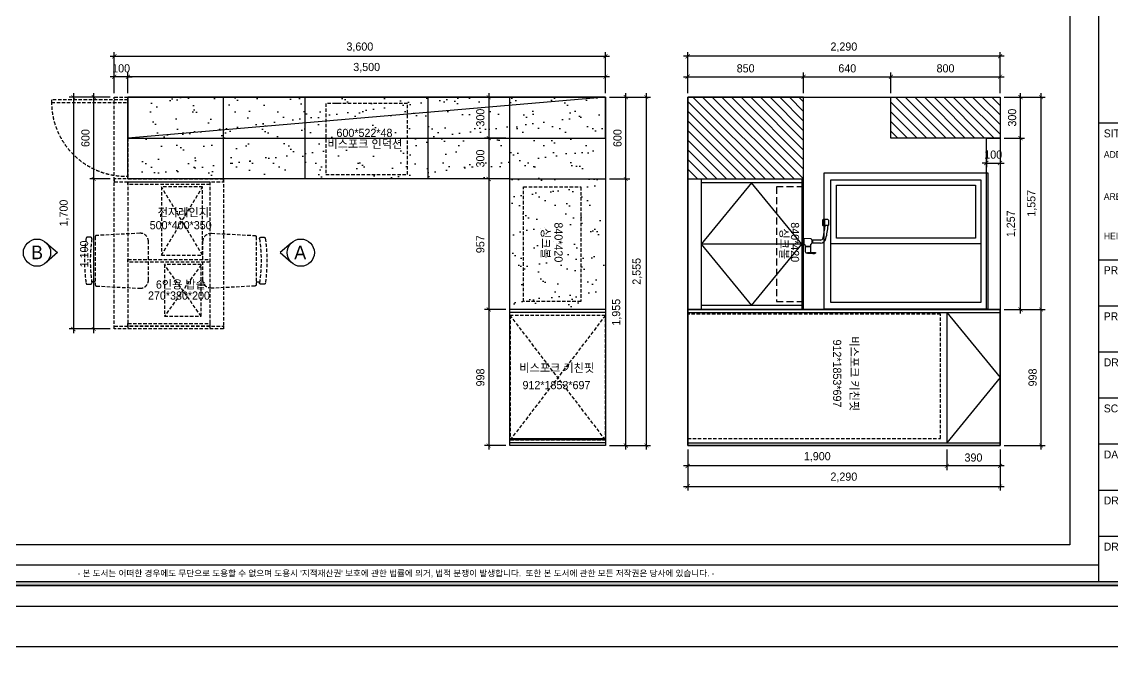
# Model space of a CAD drawing. Header units: inches. Extents: x 69359 to 144970, y -4972 to 56514.
# Drawn here: x 122345 to 130338, y 28142 to 32766 of the extents above; entities that cross this region are included whole.
import ezdxf
from ezdxf.enums import TextEntityAlignment as Align

# ---------------------------------------------------------------- set-up
doc = ezdxf.new("R2010")
doc.units = ezdxf.units.IN
doc.header["$LTSCALE"] = 50
doc.header["$MEASUREMENT"] = 0
doc.linetypes.add('DASHED', pattern=[0.75, 0.5, -0.25])
doc.linetypes.add('DASHEDX2', pattern=[1.5, 1, -0.5])
for name, color, linetype in [('0-ELC TEXT', 7, 'Continuous'), ('02-WAL', 2, 'Continuous'), ('03-WAL NEW', 3, 'Continuous'), ('06-FUR', 6, 'Continuous'), ('06-LIGHT', 4, 'Continuous'), ('07-DIM WAL', 5, 'Continuous'), ('08-HAT', 8, 'Continuous'), ('FORM(YOURNAME)-1', 1, 'Continuous'), ('FORM(YOURNAME)-11', 1, 'Continuous'), ('FUR', 8, 'DASHED'), ('K-FURNITURE', 7, 'Continuous')]:
    doc.layers.add(name, color=color, linetype=linetype)
doc.styles.add('HY 울릉도 L', font='')
doc.styles.add('YOURNAME', font='HY울릉도M.TTF')
doc.styles.add('코레일둥고', font='Korail_Round_Gothic_Medium.ttf')
doc.styles.get('HY 울릉도 L').set_extended_font_data('HY울릉도L')
doc.dimstyles.new('30', dxfattribs={"dimscale": 30, "dimtxt": 2, "dimasz": 1, "dimexe": 1, "dimexo": 1, "dimgap": 1, "dimtad": 1, "dimdec": 0, "dimrnd": 0.05, "dimdsep": 46, "dimlunit": 6, "dimtxsty": 'HY 울릉도 L', "dimblk": 'ARCHTICK', "dimcen": 2.5, "dimdle": 1, "dimclrd": 133, "dimclre": 133, "dimclrt": 30, "dimadec": 0, "dimazin": 0, "dimtfac": 1, "dimtdec": 0, "dimtix": 1, "dimtmove": 2, "dimatfit": 3, "dimldrblk": 'ARCHTICK', "dimfxl": 1, "dimlwd": -1, "dimlwe": -1, "dimarcsym": 0})

# ---------------------------------------------------------------- blocks, each defined once
blk = doc.blocks.new('A$C3F93256C')
at = {"layer": 'K-FURNITURE', "color": 40, "linetype": 'Continuous'}
for p, q in [((0, 177.8), (0, 142.7)), ((4, 181.8), (40, 181.8)), ((44, 177.8), (44, 142.7)), ((0, 152.5), (44, 152.5)), ((0, 149.9), (44, 149.9)), ((4, 138.7), (40, 138.7)), ((149.8, 122.5), (149.8, 59.4)), ((171.8, 122.5), (171.8, 59.4)), ((240, 86.1), (245, 86.1)), ((240, 29.3), (240, 86.1)), ((245, 73.2), (245, 86.1)), ((247.4, 67.9), (247.4, 80.8)), ((140.8, 52.1), (137.2, 0)), ((184.1, 5), (137.5, 5)), ((148.7, 59.4), (172.9, 59.4)), ((149.8, 64.4), (171.8, 64.4)), ((184, 6.7), (184.4, 0)), ((185.5, 49.3), (240, 49.3)), ((188.9, 12), (234, 12)), ((197.3, 49.3), (197.3, 12)), ((199.8, 49.3), (199.8, 12)), ((240, 73.2), (245, 73.2)), ((245, 29.3), (240, 29.3)), ((244, 22), (244, 29.3)), ((245, 29.3), (245, 62.6))]:
    blk.add_line(p, q, dxfattribs=at)
for centre, radius, start, end in [((4, 177.8), 4, 90, 180), ((40, 177.8), 4, 0, 90), ((5, -359), 539.3, 75.70659, 85.86953), ((129.8, 122.5), 42, 0, 78.51264), ((4, 142.7), 4, 180, 270), ((40, 142.7), 4, 270, 0), ((5.4, -356.7), 515, 75.56642, 85.70206), ((129.8, 122.5), 20, 0, 78.51264), ((240.4, 80.8), 6.97, 0, 49.51036), ((148.7, 51.4), 8, 90, 175.17874), ((172.9, 51.4), 8, 12.6436, 90), ((185.5, 54.3), 5, 192.6436, 270), ((188.9, 7), 5, 90, 183.94394), ((234, 22), 10, 270, 0), ((240.4, 67.9), 6.97, 310.48964, 49.51036)]:
    blk.add_arc(centre, radius, start, end, dxfattribs=at)
blk = doc.blocks.new('ggetg')
at = {"layer": 'FUR'}
blk.add_line((-181607.8, -178117.2), (-181607.8, -178142.9), dxfattribs=at)
for points in [[(-181587.3, -178117.2, 0.399285), (-181577.3, -178107.8), (-181561, -177790.3, 0.429301), (-181620.9, -177727.2), (-181904.6, -177727.2, 0.429301), (-181964.5, -177790.3), (-181948.2, -178107.8, 0.399285), (-181938.3, -178117.2)], [(-181923.9, -178142, 0.455835), (-181935.3, -178151.9), (-181935.3, -178174.5, 0.37479), (-181926.7, -178184.4, 0.068331), (-181598.8, -178184.4, 0.37479), (-181590.2, -178174.5), (-181590.2, -178151.9, 0.455835), (-181601.6, -178142, -0.070108)]]:
    blk.add_lwpolyline(points, format="xyb", close=True, dxfattribs=at)
blk = doc.blocks.new('FORM-ELEVATION')
at = {"layer": 'FORM(YOURNAME)-11'}
h = blk.add_hatch(color=256, dxfattribs=at)
h.dxf.hatch_style = 1
h.paths.add_polyline_path([(-10309, 35708), (71691, 35708), (71691, 35508), (-10309, 35508)])
h.paths.add_polyline_path([(-10309, -21492), (71691, -21492), (71691, -21692), (-10309, -21692)])
at = {"layer": 'Defpoints', "color": 158}
for p, q in [((62481, 35508), (62481, -21492)), ((62481, -20692), (-10309, -20692))]:
    blk.add_line(p, q, dxfattribs=at)
for points in [[(-10309, -21692), (71691, -21692), (71691, 35708), (-10309, 35708)], [(-8309, 33708), (61071, 33708), (61071, -19692), (-8309, -19692)]]:
    blk.add_lwpolyline(points, close=True, dxfattribs=at)
at = {"layer": 'FORM(YOURNAME)-11', "color": 14}
for p, q in [((62481, 937), (71691, 937)), ((62481, -5756), (71691, -5756)), ((62481, -8009), (71691, -8009)), ((62481, -10261), (71691, -10261)), ((62481, -12514), (71691, -12514)), ((62481, -14766), (71691, -14766)), ((62481, -17019), (71691, -17019)), ((62481, -19271), (71691, -19271))]:
    blk.add_line(p, q, dxfattribs=at)
at = {"layer": 'FORM(YOURNAME)-11', "color": 250}
blk.add_lwpolyline([(-11309, -22692), (72691, -22692), (72691, 36708), (-11309, 36708)], close=True, dxfattribs=at)
at = {"layer": 'FORM(YOURNAME)-11'}
blk.add_lwpolyline([(-10309, -21492), (71691, -21492), (71691, -21692), (-10309, -21692)], close=True, dxfattribs=at)
at = {"layer": 'FORM(YOURNAME)-11', "color": 14, "style": 'YOURNAME'}
for s, height, p in [('SITE CONDITIONS.', 386.14, (62739, 422)), ('PROJECT TYPE.', 386.14, (62739, -6271)), ('PROJECT TITLE.', 386.14, (62739, -8524)), ('DRAWING TITLE.', 386.14, (62739, -10776)), ('SCALE.', 386.1, (62739, -13029)), ('DATE.', 386.1, (62739, -15281)), ('DRAWN BY.', 386.1, (62739, -17534)), ('DRAWING No.', 386.14, (62739, -19786))]:
    blk.add_text(s, height=height, dxfattribs=at).set_placement(p, align=Align.MIDDLE_LEFT)
at = {"layer": 'FORM(YOURNAME)-11', "color": 251, "style": 'YOURNAME'}
for s, p in [('ADDRESS.', (62739, -608)), ('AREA.', (62739, -2667)), ('HEIGHT.', (62739, -4598))]:
    blk.add_text(s, height=321.8, dxfattribs=at).set_placement(p, align=Align.MIDDLE_LEFT)
at = {"layer": 'FORM(YOURNAME)-11', "color": 1, "style": 'YOURNAME'}
blk.add_text("- 본 도서는 어떠한 경우에도 무단으로 도용할 수 없으며 도용시 '지적재산권' 보호에 관한 법률에 의거, 법적 분쟁이 발생합니다.  또한 본 도서에 관한 모든 저작권은 당사에 있습니다. -", height=300, dxfattribs=at).set_placement((28146, -21092), align=Align.MIDDLE_CENTER)
at = {"layer": 'FORM(YOURNAME)-11', "color": 3, "style": 'YOURNAME'}
for tag, height, p in [('1', 450, (71041, -1219)), ('2', 450, (71041, -1863)), ('3', 450, (71041, -3150)), ('4', 450, (71041, -5081)), ('5', 515, (71041, -7398)), ('6', 515, (71041, -9650)), ('7', 515, (71041, -11903)), ('8', 515, (71041, -14155)), ('9', 515, (71041, -16408)), ('10', 515, (66791, -18596)), ('11', 515, (71041, -18660)), ('12', 515, (66791, -20848)), ('13', 515, (71041, -20848))]:
    blk.add_attdef(tag, text='', height=height, dxfattribs=at).set_placement(p, align=Align.MIDDLE_RIGHT)
blk = doc.blocks.new('_ArchTick')
at = {"color": 0, "linetype": 'ByBlock', "const_width": 0.15}
blk.add_lwpolyline([(-0.5, -0.5), (0.5, 0.5)], dxfattribs=at)
blk = doc.blocks.new('*D155')
at = {"layer": '07-DIM WAL', "color": 133, "transparency": 16777216}
for p, q in [((123023.3, 32243), (123023.3, 32543)), ((126623.3, 32243), (126623.3, 32543)), ((122993.3, 32513), (126653.3, 32513))]:
    blk.add_line(p, q, dxfattribs=at)
at = {"layer": 'Defpoints', "color": 0, "transparency": 16777216}
for p in [(126623.3, 32513), (123023.3, 32213), (126623.3, 32213)]:
    blk.add_point(p, dxfattribs=at)
at = {"layer": '07-DIM WAL', "color": 133, "transparency": 16777216, "xscale": 30, "yscale": 30, "zscale": 30, "rotation": 180}
blk.add_blockref('_ArchTick', (123023.3, 32513), dxfattribs=at)
at = {"layer": '07-DIM WAL', "color": 133, "transparency": 16777216, "xscale": 30, "yscale": 30, "zscale": 30}
blk.add_blockref('_ArchTick', (126623.3, 32513), dxfattribs=at)
at = {"layer": '07-DIM WAL', "color": 30, "transparency": 16777216, "insert": (124823.3, 32579), "char_height": 60, "attachment_point": 5, "style": 'HY 울릉도 L'}
blk.add_mtext('3,600', dxfattribs=at)
blk = doc.blocks.new('*D156')
at = {"layer": '07-DIM WAL', "color": 133, "transparency": 16777216}
for p, q in [((123123.3, 32243), (123123.3, 32393)), ((126623.3, 32243), (126623.3, 32393)), ((126653.3, 32363), (123093.3, 32363))]:
    blk.add_line(p, q, dxfattribs=at)
at = {"layer": 'Defpoints', "color": 0, "transparency": 16777216}
for p in [(123123.3, 32363), (123123.3, 32213), (126623.3, 32213)]:
    blk.add_point(p, dxfattribs=at)
at = {"layer": '07-DIM WAL', "color": 133, "transparency": 16777216, "xscale": 30, "yscale": 30, "zscale": 30, "rotation": 180}
blk.add_blockref('_ArchTick', (123123.3, 32363), dxfattribs=at)
at = {"layer": '07-DIM WAL', "color": 133, "transparency": 16777216, "xscale": 30, "yscale": 30, "zscale": 30}
blk.add_blockref('_ArchTick', (126623.3, 32363), dxfattribs=at)
at = {"layer": '07-DIM WAL', "color": 30, "transparency": 16777216, "insert": (124873.3, 32429), "char_height": 60, "attachment_point": 5, "style": 'HY 울릉도 L'}
blk.add_mtext('3,500', dxfattribs=at)
blk = doc.blocks.new('*D157')
at = {"layer": '07-DIM WAL', "color": 133, "transparency": 16777216}
for p, q in [((123023.3, 32243), (123023.3, 32393)), ((123123.3, 32243), (123123.3, 32393)), ((123023.3, 32363), (122993.3, 32363)), ((123123.3, 32363), (123023.3, 32363)), ((123123.3, 32363), (123153.3, 32363))]:
    blk.add_line(p, q, dxfattribs=at)
at = {"layer": 'Defpoints', "color": 0, "transparency": 16777216}
for p in [(123023.3, 32363), (123023.3, 32213), (123123.3, 32213)]:
    blk.add_point(p, dxfattribs=at)
at = {"layer": '07-DIM WAL', "color": 133, "transparency": 16777216, "xscale": 30, "yscale": 30, "zscale": 30}
blk.add_blockref('_ArchTick', (123023.3, 32363), dxfattribs=at)
at = {"layer": '07-DIM WAL', "color": 133, "transparency": 16777216, "xscale": 30, "yscale": 30, "zscale": 30, "rotation": 180}
blk.add_blockref('_ArchTick', (123123.3, 32363), dxfattribs=at)
at = {"layer": '07-DIM WAL', "color": 30, "transparency": 16777216, "insert": (123073.3, 32424.3), "char_height": 60, "attachment_point": 5, "style": 'HY 울릉도 L'}
blk.add_mtext('100', dxfattribs=at)
blk = doc.blocks.new('*D158')
at = {"layer": '07-DIM WAL', "color": 133, "transparency": 16777216}
for p, q in [((122993.3, 32213), (122693.3, 32213)), ((122723.3, 32243), (122723.3, 30483)), ((122993.3, 30513), (122693.3, 30513))]:
    blk.add_line(p, q, dxfattribs=at)
at = {"layer": 'Defpoints', "color": 0, "transparency": 16777216}
for p in [(123023.3, 32213), (122723.3, 30513), (123023.3, 30513)]:
    blk.add_point(p, dxfattribs=at)
at = {"layer": '07-DIM WAL', "color": 133, "transparency": 16777216, "xscale": 30, "yscale": 30, "zscale": 30}
for p, rotation in [((122723.3, 32213), 90), ((122723.3, 30513), 270)]:
    blk.add_blockref('_ArchTick', p, dxfattribs=dict(at, rotation=rotation))
at = {"layer": '07-DIM WAL', "color": 30, "transparency": 16777216, "insert": (122657.3, 31363), "char_height": 60, "attachment_point": 5, "rotation": 90, "style": 'HY 울릉도 L'}
blk.add_mtext('1,700', dxfattribs=at)
blk = doc.blocks.new('*D159')
at = {"layer": '07-DIM WAL', "color": 133, "transparency": 16777216}
for p, q in [((122993.3, 31613), (122843.3, 31613)), ((122873.3, 30483), (122873.3, 31643)), ((122993.3, 30513), (122843.3, 30513))]:
    blk.add_line(p, q, dxfattribs=at)
at = {"layer": 'Defpoints', "color": 0, "transparency": 16777216}
for p in [(122873.3, 31613), (123023.3, 31613), (123023.3, 30513)]:
    blk.add_point(p, dxfattribs=at)
at = {"layer": '07-DIM WAL', "color": 133, "transparency": 16777216, "xscale": 30, "yscale": 30, "zscale": 30}
for p, rotation in [((122873.3, 31613), 90), ((122873.3, 30513), 270)]:
    blk.add_blockref('_ArchTick', p, dxfattribs=dict(at, rotation=rotation))
at = {"layer": '07-DIM WAL', "color": 30, "transparency": 16777216, "insert": (122807.3, 31063), "char_height": 60, "attachment_point": 5, "rotation": 90, "style": 'HY 울릉도 L'}
blk.add_mtext('1,100', dxfattribs=at)
blk = doc.blocks.new('*D160')
at = {"layer": '07-DIM WAL', "color": 133, "transparency": 16777216}
for p, q in [((122993.3, 32213), (122843.3, 32213)), ((122873.3, 31583), (122873.3, 32243)), ((122993.3, 31613), (122843.3, 31613))]:
    blk.add_line(p, q, dxfattribs=at)
at = {"layer": 'Defpoints', "color": 0, "transparency": 16777216}
for p in [(122873.3, 32213), (123023.3, 32213), (123023.3, 31613)]:
    blk.add_point(p, dxfattribs=at)
at = {"layer": '07-DIM WAL', "color": 133, "transparency": 16777216, "xscale": 30, "yscale": 30, "zscale": 30}
for p, rotation in [((122873.3, 32213), 90), ((122873.3, 31613), 270)]:
    blk.add_blockref('_ArchTick', p, dxfattribs=dict(at, rotation=rotation))
at = {"layer": '07-DIM WAL', "color": 30, "transparency": 16777216, "insert": (122812, 31913), "char_height": 60, "attachment_point": 5, "rotation": 90, "style": 'HY 울릉도 L'}
blk.add_mtext('600', dxfattribs=at)
blk = doc.blocks.new('*D161')
at = {"layer": '07-DIM WAL', "color": 133, "transparency": 16777216}
for p, q in [((126653.3, 32213), (126953.3, 32213)), ((126923.3, 32243), (126923.3, 29628)), ((126653.3, 29658), (126953.3, 29658))]:
    blk.add_line(p, q, dxfattribs=at)
at = {"layer": 'Defpoints', "color": 0, "transparency": 16777216}
for p in [(126623.3, 32213), (126623.3, 29658), (126923.3, 29658)]:
    blk.add_point(p, dxfattribs=at)
at = {"layer": '07-DIM WAL', "color": 133, "transparency": 16777216, "xscale": 30, "yscale": 30, "zscale": 30}
for p, rotation in [((126923.3, 32213), 90), ((126923.3, 29658), 270)]:
    blk.add_blockref('_ArchTick', p, dxfattribs=dict(at, rotation=rotation))
at = {"layer": '07-DIM WAL', "color": 30, "transparency": 16777216, "insert": (126857.3, 30935.5), "char_height": 60, "attachment_point": 5, "rotation": 90, "style": 'HY 울릉도 L'}
blk.add_mtext('2,555', dxfattribs=at)
blk = doc.blocks.new('*D162')
at = {"layer": '07-DIM WAL', "color": 133, "transparency": 16777216}
for p, q in [((126653.3, 31613), (126803.3, 31613)), ((126773.3, 29628), (126773.3, 31643)), ((126653.3, 29658), (126803.3, 29658))]:
    blk.add_line(p, q, dxfattribs=at)
at = {"layer": 'Defpoints', "color": 0, "transparency": 16777216}
for p in [(126623.3, 31613), (126773.3, 31613), (126623.3, 29658)]:
    blk.add_point(p, dxfattribs=at)
at = {"layer": '07-DIM WAL', "color": 133, "transparency": 16777216, "xscale": 30, "yscale": 30, "zscale": 30}
for p, rotation in [((126773.3, 31613), 90), ((126773.3, 29658), 270)]:
    blk.add_blockref('_ArchTick', p, dxfattribs=dict(at, rotation=rotation))
at = {"layer": '07-DIM WAL', "color": 30, "transparency": 16777216, "insert": (126707.3, 30635.5), "char_height": 60, "attachment_point": 5, "rotation": 90, "style": 'HY 울릉도 L'}
blk.add_mtext('1,955', dxfattribs=at)
blk = doc.blocks.new('*D163')
at = {"layer": '07-DIM WAL', "color": 133, "transparency": 16777216}
for p, q in [((126653.3, 32213), (126803.3, 32213)), ((126773.3, 31583), (126773.3, 32243)), ((126653.3, 31613), (126803.3, 31613))]:
    blk.add_line(p, q, dxfattribs=at)
at = {"layer": 'Defpoints', "color": 0, "transparency": 16777216}
for p in [(126623.3, 32213), (126773.3, 32213), (126623.3, 31613)]:
    blk.add_point(p, dxfattribs=at)
at = {"layer": '07-DIM WAL', "color": 133, "transparency": 16777216, "xscale": 30, "yscale": 30, "zscale": 30}
for p, rotation in [((126773.3, 32213), 90), ((126773.3, 31613), 270)]:
    blk.add_blockref('_ArchTick', p, dxfattribs=dict(at, rotation=rotation))
at = {"layer": '07-DIM WAL', "color": 30, "transparency": 16777216, "insert": (126712, 31913), "char_height": 60, "attachment_point": 5, "rotation": 90, "style": 'HY 울릉도 L'}
blk.add_mtext('600', dxfattribs=at)
blk = doc.blocks.new('*D164')
at = {"layer": '07-DIM WAL', "color": 133, "transparency": 16777216}
for p, q in [((125893.3, 32213), (125738, 32213)), ((125768, 32243), (125768, 31883)), ((125893.3, 31913), (125738, 31913))]:
    blk.add_line(p, q, dxfattribs=at)
at = {"layer": 'Defpoints', "color": 0, "transparency": 16777216}
for p in [(125923.3, 32213), (125768, 31913), (125923.3, 31913)]:
    blk.add_point(p, dxfattribs=at)
at = {"layer": '07-DIM WAL', "color": 133, "transparency": 16777216, "xscale": 30, "yscale": 30, "zscale": 30}
for p, rotation in [((125768, 32213), 90), ((125768, 31913), 270)]:
    blk.add_blockref('_ArchTick', p, dxfattribs=dict(at, rotation=rotation))
at = {"layer": '07-DIM WAL', "color": 30, "transparency": 16777216, "insert": (125706.7, 32063), "char_height": 60, "attachment_point": 5, "rotation": 90, "style": 'HY 울릉도 L'}
blk.add_mtext('300', dxfattribs=at)
blk = doc.blocks.new('*D165')
at = {"layer": '07-DIM WAL', "color": 133, "transparency": 16777216}
for p, q in [((125893.3, 31913), (125738, 31913)), ((125768, 31943), (125768, 31583)), ((125893.3, 31613), (125738, 31613))]:
    blk.add_line(p, q, dxfattribs=at)
at = {"layer": 'Defpoints', "color": 0, "transparency": 16777216}
for p in [(125923.3, 31913), (125768, 31613), (125923.3, 31613)]:
    blk.add_point(p, dxfattribs=at)
at = {"layer": '07-DIM WAL', "color": 133, "transparency": 16777216, "xscale": 30, "yscale": 30, "zscale": 30}
for p, rotation in [((125768, 31913), 90), ((125768, 31613), 270)]:
    blk.add_blockref('_ArchTick', p, dxfattribs=dict(at, rotation=rotation))
at = {"layer": '07-DIM WAL', "color": 30, "transparency": 16777216, "insert": (125706.7, 31763), "char_height": 60, "attachment_point": 5, "rotation": 90, "style": 'HY 울릉도 L'}
blk.add_mtext('300', dxfattribs=at)
blk = doc.blocks.new('*D166')
at = {"layer": '07-DIM WAL', "color": 133, "transparency": 16777216}
for p, q in [((125893.3, 31613), (125738, 31613)), ((125768, 31643), (125768, 30626)), ((125893.3, 30656), (125738, 30656))]:
    blk.add_line(p, q, dxfattribs=at)
at = {"layer": 'Defpoints', "color": 0, "transparency": 16777216}
for p in [(125923.3, 31613), (125768, 30656), (125923.3, 30656)]:
    blk.add_point(p, dxfattribs=at)
at = {"layer": '07-DIM WAL', "color": 133, "transparency": 16777216, "xscale": 30, "yscale": 30, "zscale": 30}
for p, rotation in [((125768, 31613), 90), ((125768, 30656), 270)]:
    blk.add_blockref('_ArchTick', p, dxfattribs=dict(at, rotation=rotation))
at = {"layer": '07-DIM WAL', "color": 30, "transparency": 16777216, "insert": (125706.7, 31134.5), "char_height": 60, "attachment_point": 5, "rotation": 90, "style": 'HY 울릉도 L'}
blk.add_mtext('957', dxfattribs=at)
blk = doc.blocks.new('*D167')
at = {"layer": '07-DIM WAL', "color": 133, "transparency": 16777216}
for p, q in [((125893.3, 30656), (125738, 30656)), ((125768, 30686), (125768, 29628)), ((125893.3, 29658), (125738, 29658))]:
    blk.add_line(p, q, dxfattribs=at)
at = {"layer": 'Defpoints', "color": 0, "transparency": 16777216}
for p in [(125923.3, 30656), (125768, 29658), (125923.3, 29658)]:
    blk.add_point(p, dxfattribs=at)
at = {"layer": '07-DIM WAL', "color": 133, "transparency": 16777216, "xscale": 30, "yscale": 30, "zscale": 30}
for p, rotation in [((125768, 30656), 90), ((125768, 29658), 270)]:
    blk.add_blockref('_ArchTick', p, dxfattribs=dict(at, rotation=rotation))
at = {"layer": '07-DIM WAL', "color": 30, "transparency": 16777216, "insert": (125706.7, 30157), "char_height": 60, "attachment_point": 5, "rotation": 90, "style": 'HY 울릉도 L'}
blk.add_mtext('998', dxfattribs=at)
blk = doc.blocks.new('*D168')
at = {"layer": '07-DIM WAL', "color": 133, "transparency": 16777216}
for p, q in [((127226.4, 29628), (127226.4, 29328)), ((129516.4, 29628), (129516.4, 29328)), ((127196.4, 29358), (129546.4, 29358))]:
    blk.add_line(p, q, dxfattribs=at)
at = {"layer": 'Defpoints', "color": 0, "transparency": 16777216}
for p in [(127226.4, 29658), (129516.4, 29658), (129516.4, 29358)]:
    blk.add_point(p, dxfattribs=at)
at = {"layer": '07-DIM WAL', "color": 133, "transparency": 16777216, "xscale": 30, "yscale": 30, "zscale": 30, "rotation": 180}
blk.add_blockref('_ArchTick', (127226.4, 29358), dxfattribs=at)
at = {"layer": '07-DIM WAL', "color": 133, "transparency": 16777216, "xscale": 30, "yscale": 30, "zscale": 30}
blk.add_blockref('_ArchTick', (129516.4, 29358), dxfattribs=at)
at = {"layer": '07-DIM WAL', "color": 30, "transparency": 16777216, "insert": (128371.4, 29424), "char_height": 60, "attachment_point": 5, "style": 'HY 울릉도 L'}
blk.add_mtext('2,290', dxfattribs=at)
blk = doc.blocks.new('*D169')
at = {"layer": '07-DIM WAL', "color": 133, "transparency": 16777216}
for p, q in [((129126.4, 29628), (129126.4, 29478)), ((129516.4, 29628), (129516.4, 29478)), ((129546.4, 29508), (129096.4, 29508))]:
    blk.add_line(p, q, dxfattribs=at)
at = {"layer": 'Defpoints', "color": 0, "transparency": 16777216}
for p in [(129126.4, 29658), (129516.4, 29658), (129126.4, 29508)]:
    blk.add_point(p, dxfattribs=at)
at = {"layer": '07-DIM WAL', "color": 133, "transparency": 16777216, "xscale": 30, "yscale": 30, "zscale": 30, "rotation": 180}
blk.add_blockref('_ArchTick', (129126.4, 29508), dxfattribs=at)
at = {"layer": '07-DIM WAL', "color": 133, "transparency": 16777216, "xscale": 30, "yscale": 30, "zscale": 30}
blk.add_blockref('_ArchTick', (129516.4, 29508), dxfattribs=at)
at = {"layer": '07-DIM WAL', "color": 30, "transparency": 16777216, "insert": (129321.4, 29569.4), "char_height": 60, "attachment_point": 5, "style": 'HY 울릉도 L'}
blk.add_mtext('390', dxfattribs=at)
blk = doc.blocks.new('*D170')
at = {"layer": '07-DIM WAL', "color": 133, "transparency": 16777216}
for p, q in [((127226.4, 29628), (127226.4, 29478)), ((129126.4, 29628), (129126.4, 29478)), ((129156.4, 29508), (127196.4, 29508))]:
    blk.add_line(p, q, dxfattribs=at)
at = {"layer": 'Defpoints', "color": 0, "transparency": 16777216}
for p in [(127226.4, 29658), (129126.4, 29658), (127226.4, 29508)]:
    blk.add_point(p, dxfattribs=at)
at = {"layer": '07-DIM WAL', "color": 133, "transparency": 16777216, "xscale": 30, "yscale": 30, "zscale": 30, "rotation": 180}
blk.add_blockref('_ArchTick', (127226.4, 29508), dxfattribs=at)
at = {"layer": '07-DIM WAL', "color": 133, "transparency": 16777216, "xscale": 30, "yscale": 30, "zscale": 30}
blk.add_blockref('_ArchTick', (129126.4, 29508), dxfattribs=at)
at = {"layer": '07-DIM WAL', "color": 30, "transparency": 16777216, "insert": (128176.4, 29574), "char_height": 60, "attachment_point": 5, "style": 'HY 울릉도 L'}
blk.add_mtext('1,900', dxfattribs=at)
blk = doc.blocks.new('*D171')
at = {"layer": '07-DIM WAL', "color": 133, "transparency": 16777216}
for p, q in [((129546.4, 32213), (129846.4, 32213)), ((129816.4, 32243), (129816.4, 30626)), ((129546.4, 30656), (129846.4, 30656))]:
    blk.add_line(p, q, dxfattribs=at)
at = {"layer": 'Defpoints', "color": 0, "transparency": 16777216}
for p in [(129516.4, 32213), (129516.4, 30656), (129816.4, 30656)]:
    blk.add_point(p, dxfattribs=at)
at = {"layer": '07-DIM WAL', "color": 133, "transparency": 16777216, "xscale": 30, "yscale": 30, "zscale": 30}
for p, rotation in [((129816.4, 32213), 90), ((129816.4, 30656), 270)]:
    blk.add_blockref('_ArchTick', p, dxfattribs=dict(at, rotation=rotation))
at = {"layer": '07-DIM WAL', "color": 30, "transparency": 16777216, "insert": (129751.1, 31434.5), "char_height": 60, "attachment_point": 5, "rotation": 90, "style": 'HY 울릉도 L'}
blk.add_mtext('1,557', dxfattribs=at)
blk = doc.blocks.new('*D172')
at = {"layer": '07-DIM WAL', "color": 133, "transparency": 16777216}
for p, q in [((129546.4, 31913), (129696.4, 31913)), ((129666.4, 30626), (129666.4, 31943)), ((129546.4, 30656), (129696.4, 30656))]:
    blk.add_line(p, q, dxfattribs=at)
at = {"layer": 'Defpoints', "color": 0, "transparency": 16777216}
for p in [(129516.4, 31913), (129666.4, 31913), (129516.4, 30656)]:
    blk.add_point(p, dxfattribs=at)
at = {"layer": '07-DIM WAL', "color": 133, "transparency": 16777216, "xscale": 30, "yscale": 30, "zscale": 30}
for p, rotation in [((129666.4, 31913), 90), ((129666.4, 30656), 270)]:
    blk.add_blockref('_ArchTick', p, dxfattribs=dict(at, rotation=rotation))
at = {"layer": '07-DIM WAL', "color": 30, "transparency": 16777216, "insert": (129600.5, 31284.5), "char_height": 60, "attachment_point": 5, "rotation": 90, "style": 'HY 울릉도 L'}
blk.add_mtext('1,257', dxfattribs=at)
blk = doc.blocks.new('*D173')
at = {"layer": '07-DIM WAL', "color": 133, "transparency": 16777216}
for p, q in [((129546.4, 32213), (129696.4, 32213)), ((129666.4, 31883), (129666.4, 32243)), ((129546.4, 31913), (129696.4, 31913))]:
    blk.add_line(p, q, dxfattribs=at)
at = {"layer": 'Defpoints', "color": 0, "transparency": 16777216}
for p in [(129516.4, 32213), (129666.4, 32213), (129516.4, 31913)]:
    blk.add_point(p, dxfattribs=at)
at = {"layer": '07-DIM WAL', "color": 133, "transparency": 16777216, "xscale": 30, "yscale": 30, "zscale": 30}
for p, rotation in [((129666.4, 32213), 90), ((129666.4, 31913), 270)]:
    blk.add_blockref('_ArchTick', p, dxfattribs=dict(at, rotation=rotation))
at = {"layer": '07-DIM WAL', "color": 30, "transparency": 16777216, "insert": (129605.1, 32063), "char_height": 60, "attachment_point": 5, "rotation": 90, "style": 'HY 울릉도 L'}
blk.add_mtext('300', dxfattribs=at)
blk = doc.blocks.new('*D174')
at = {"layer": '07-DIM WAL', "color": 133, "transparency": 16777216}
for p, q in [((129546.4, 30656), (129846.4, 30656)), ((129816.4, 30686), (129816.4, 29628)), ((129546.4, 29658), (129846.4, 29658))]:
    blk.add_line(p, q, dxfattribs=at)
at = {"layer": 'Defpoints', "color": 0, "transparency": 16777216}
for p in [(129516.4, 30656), (129516.4, 29658), (129816.4, 29658)]:
    blk.add_point(p, dxfattribs=at)
at = {"layer": '07-DIM WAL', "color": 133, "transparency": 16777216, "xscale": 30, "yscale": 30, "zscale": 30}
for p, rotation in [((129816.4, 30656), 90), ((129816.4, 29658), 270)]:
    blk.add_blockref('_ArchTick', p, dxfattribs=dict(at, rotation=rotation))
at = {"layer": '07-DIM WAL', "color": 30, "transparency": 16777216, "insert": (129755.1, 30157), "char_height": 60, "attachment_point": 5, "rotation": 90, "style": 'HY 울릉도 L'}
blk.add_mtext('998', dxfattribs=at)
blk = doc.blocks.new('*D175')
at = {"layer": '07-DIM WAL', "color": 133, "transparency": 16777216}
for p, q in [((127226.4, 32243), (127226.4, 32543)), ((129516.4, 32243), (129516.4, 32543)), ((129546.4, 32513), (127196.4, 32513))]:
    blk.add_line(p, q, dxfattribs=at)
at = {"layer": 'Defpoints', "color": 0, "transparency": 16777216}
for p in [(127226.4, 32513), (127226.4, 32213), (129516.4, 32213)]:
    blk.add_point(p, dxfattribs=at)
at = {"layer": '07-DIM WAL', "color": 133, "transparency": 16777216, "xscale": 30, "yscale": 30, "zscale": 30, "rotation": 180}
blk.add_blockref('_ArchTick', (127226.4, 32513), dxfattribs=at)
at = {"layer": '07-DIM WAL', "color": 133, "transparency": 16777216, "xscale": 30, "yscale": 30, "zscale": 30}
blk.add_blockref('_ArchTick', (129516.4, 32513), dxfattribs=at)
at = {"layer": '07-DIM WAL', "color": 30, "transparency": 16777216, "insert": (128371.4, 32579), "char_height": 60, "attachment_point": 5, "style": 'HY 울릉도 L'}
blk.add_mtext('2,290', dxfattribs=at)
blk = doc.blocks.new('*D176')
at = {"layer": '07-DIM WAL', "color": 133, "transparency": 16777216}
for p, q in [((127226.4, 32243), (127226.4, 32393)), ((128076.4, 32243), (128076.4, 32393)), ((127196.4, 32363), (128106.4, 32363))]:
    blk.add_line(p, q, dxfattribs=at)
at = {"layer": 'Defpoints', "color": 0, "transparency": 16777216}
for p in [(128076.4, 32363), (127226.4, 32213), (128076.4, 32213)]:
    blk.add_point(p, dxfattribs=at)
at = {"layer": '07-DIM WAL', "color": 133, "transparency": 16777216, "xscale": 30, "yscale": 30, "zscale": 30, "rotation": 180}
blk.add_blockref('_ArchTick', (127226.4, 32363), dxfattribs=at)
at = {"layer": '07-DIM WAL', "color": 133, "transparency": 16777216, "xscale": 30, "yscale": 30, "zscale": 30}
blk.add_blockref('_ArchTick', (128076.4, 32363), dxfattribs=at)
at = {"layer": '07-DIM WAL', "color": 30, "transparency": 16777216, "insert": (127651.4, 32424.3), "char_height": 60, "attachment_point": 5, "style": 'HY 울릉도 L'}
blk.add_mtext('850', dxfattribs=at)
blk = doc.blocks.new('*D177')
at = {"layer": '07-DIM WAL', "color": 133, "transparency": 16777216}
for p, q in [((128076.4, 32243), (128076.4, 32393)), ((128716.4, 32243), (128716.4, 32393)), ((128046.4, 32363), (128746.4, 32363))]:
    blk.add_line(p, q, dxfattribs=at)
at = {"layer": 'Defpoints', "color": 0, "transparency": 16777216}
for p in [(128716.4, 32363), (128076.4, 32213), (128716.4, 32213)]:
    blk.add_point(p, dxfattribs=at)
at = {"layer": '07-DIM WAL', "color": 133, "transparency": 16777216, "xscale": 30, "yscale": 30, "zscale": 30, "rotation": 180}
blk.add_blockref('_ArchTick', (128076.4, 32363), dxfattribs=at)
at = {"layer": '07-DIM WAL', "color": 133, "transparency": 16777216, "xscale": 30, "yscale": 30, "zscale": 30}
blk.add_blockref('_ArchTick', (128716.4, 32363), dxfattribs=at)
at = {"layer": '07-DIM WAL', "color": 30, "transparency": 16777216, "insert": (128396.4, 32424.3), "char_height": 60, "attachment_point": 5, "style": 'HY 울릉도 L'}
blk.add_mtext('640', dxfattribs=at)
blk = doc.blocks.new('*D178')
at = {"layer": '07-DIM WAL', "color": 133, "transparency": 16777216}
for p, q in [((128716.4, 32243), (128716.4, 32393)), ((129516.4, 32243), (129516.4, 32393)), ((128686.4, 32363), (129546.4, 32363))]:
    blk.add_line(p, q, dxfattribs=at)
at = {"layer": 'Defpoints', "color": 0, "transparency": 16777216}
for p in [(129516.4, 32363), (128716.4, 32213), (129516.4, 32213)]:
    blk.add_point(p, dxfattribs=at)
at = {"layer": '07-DIM WAL', "color": 133, "transparency": 16777216, "xscale": 30, "yscale": 30, "zscale": 30, "rotation": 180}
blk.add_blockref('_ArchTick', (128716.4, 32363), dxfattribs=at)
at = {"layer": '07-DIM WAL', "color": 133, "transparency": 16777216, "xscale": 30, "yscale": 30, "zscale": 30}
blk.add_blockref('_ArchTick', (129516.4, 32363), dxfattribs=at)
at = {"layer": '07-DIM WAL', "color": 30, "transparency": 16777216, "insert": (129116.4, 32424.3), "char_height": 60, "attachment_point": 5, "style": 'HY 울릉도 L'}
blk.add_mtext('800', dxfattribs=at)
blk = doc.blocks.new('*D199')
at = {"layer": '07-DIM WAL', "color": 133, "transparency": 16777216}
for p, q in [((129416.4, 31766.9), (129416.4, 31700.3)), ((129516.4, 31766.9), (129516.4, 31700.3)), ((129416.4, 31730.3), (129386.4, 31730.3)), ((129416.4, 31730.3), (129516.4, 31730.3)), ((129516.4, 31730.3), (129546.4, 31730.3))]:
    blk.add_line(p, q, dxfattribs=at)
at = {"layer": 'Defpoints', "color": 0, "transparency": 16777216}
for p in [(129416.4, 31796.9), (129516.4, 31796.9), (129516.4, 31730.3)]:
    blk.add_point(p, dxfattribs=at)
at = {"layer": '07-DIM WAL', "color": 133, "transparency": 16777216, "xscale": 30, "yscale": 30, "zscale": 30}
blk.add_blockref('_ArchTick', (129416.4, 31730.3), dxfattribs=at)
at = {"layer": '07-DIM WAL', "color": 133, "transparency": 16777216, "xscale": 30, "yscale": 30, "zscale": 30, "rotation": 180}
blk.add_blockref('_ArchTick', (129516.4, 31730.3), dxfattribs=at)
at = {"layer": '07-DIM WAL', "color": 30, "transparency": 16777216, "insert": (129466.4, 31791.6), "char_height": 60, "attachment_point": 5, "style": 'HY 울릉도 L'}
blk.add_mtext('100', dxfattribs=at)

msp = doc.modelspace()

# ---------------------------------------------------------------- hatches: boundary and pattern name
at = {"layer": '03-WAL NEW'}
h = msp.add_hatch(dxfattribs=at)
h.set_pattern_fill('AR-SAND', color=8, scale=100, double=1)
h.set_pattern_definition([(37.5, (56980.91, -2970.47), (-6.29934, 192.68238), [0, -152, 0, -170, 0, -162.5]), (7.5, (56980.9, -2970.47), (176.9777, 282.2146), [0, -82, 0, -137, 0, -52.5]), (327.5, (56857.91, -2970.47), (311.4142, 0.5659), [0, -50, 0, -180, 0, -235]), (317.5, (56857.9, -2970.47), (300.6127, 87.7676), [0, -25, 0, -118, 0, -135])])
h.paths.add_polyline_path([(126623.3, 30656), (125923.3, 30656), (125923.3, 31613), (123223.3, 31613), (123223.3, 32213), (126623.3, 32213)])
at = {"layer": '08-HAT'}
h = msp.add_hatch(dxfattribs=at)
h.set_pattern_fill('_USER', color=256, scale=50, angle=-45, pattern_type=0)
h.set_pattern_definition([(315, (97745.523, 94046.8), (35.35534, 35.35534), [])])
h.paths.add_polyline_path([(129516.4, 31913), (129516.4, 32213), (128716.4, 32213), (128716.4, 31913)])
h.paths.add_polyline_path([(128076.4, 31613), (128076.4, 32213), (127226.4, 32213), (127226.4, 31613)])

# ---------------------------------------------------------------- linework, layer by layer
at = {"layer": '0-ELC TEXT'}
for points in [[(122527.3, 31143.4), (122606.6, 31072.7), (122527.3, 31002)], [(124319.2, 31143.4), (124239.9, 31072.7), (124319.2, 31002)]]:
    msp.add_lwpolyline(points, dxfattribs=at)
for centre in [(122456.6, 31072.7), (124389.9, 31072.7)]:
    msp.add_circle(centre, 100, dxfattribs=at)
at = {"layer": '02-WAL'}
msp.add_lwpolyline([(127226.4, 32213), (129516.4, 32213), (129516.4, 29658), (127226.4, 29658)], close=True, dxfattribs=at)
at = {"layer": '06-FUR', "color": 8}
for p, q in [((123823.3, 31613), (123823.3, 32213)), ((124423.3, 31613), (124423.3, 32213)), ((125323.3, 31613), (125323.3, 32213)), ((125923.3, 31613), (125923.3, 32213)), ((125923.3, 31613), (126623.3, 31613)), ((126623.3, 30656), (125923.3, 30656)), ((126623.3, 30634), (125923.3, 30634)), ((126623.3, 29708), (125923.3, 29708)), ((126623.3, 29708), (125923.3, 29708)), ((126623.3, 29700), (125923.3, 29700)), ((126623.3, 29678), (125923.3, 29678))]:
    msp.add_line(p, q, dxfattribs=at)
at = {"layer": '06-FUR'}
for p, q in [((127326.4, 31613), (127326.4, 30656)), ((128076.4, 31584.5), (127326.4, 31584.5)), ((128064.4, 31613), (128064.4, 30656)), ((128064.4, 31134.5), (127326.4, 31134.5)), ((127226.4, 30656), (129516.4, 30656)), ((127226.4, 30634), (129516.4, 30634)), ((128076.4, 30684.5), (127326.4, 30684.5)), ((129126.4, 30634), (129126.4, 29678)), ((127226.4, 29678), (129516.4, 29678))]:
    msp.add_line(p, q, dxfattribs=at)
for points in [[(126623.3, 29658), (125923.3, 29658), (125923.3, 31613), (123123.3, 31613), (123123.3, 32213), (126623.3, 32213), (126623.3, 29658)], [(126623.3, 32213), (123123.3, 32213), (123123.3, 31913), (126623.3, 31913), (126623.3, 32213), (123123.3, 31913)], [(129516.4, 31913), (128716.4, 31913), (128716.4, 32213), (129516.4, 32213), (129516.4, 31913)], [(129516.4, 31913), (129516.4, 30656), (129416.4, 30656), (129416.4, 31913), (129516.4, 31913)]]:
    msp.add_lwpolyline(points, dxfattribs=at)
for points in [[(128076.4, 32213), (127226.4, 32213), (127226.4, 30656), (128076.4, 30656)], [(127226.4, 31613), (128076.4, 31613), (128076.4, 32213), (127226.4, 32213)], [(129516.4, 30656), (127226.4, 30656), (127226.4, 29658), (129516.4, 29658)]]:
    msp.add_lwpolyline(points, close=True, dxfattribs=at)
at = {"layer": '06-FUR', "color": 1}
for points in [[(127326.4, 31134.5), (127695.4, 30684.5), (128064.4, 31134.5), (127695.4, 31584.5), (127326.4, 31134.5)], [(129126.4, 30634), (129516.4, 30157), (129126.4, 29678)]]:
    msp.add_lwpolyline(points, dxfattribs=at)
at = {"layer": '06-FUR', "color": 8, "linetype": 'DASHEDX2'}
msp.add_lwpolyline([(128076.4, 31554.5), (127876.4, 31554.5), (127876.4, 30714.5), (128076.4, 30714.5)], dxfattribs=at)
at = {"layer": '06-LIGHT'}
for points in [[(129426.4, 30658), (128226.4, 30658), (128226.4, 31658), (129426.4, 31658)], [(129376.4, 30708), (128276.4, 30708), (128276.4, 31608), (129376.4, 31608)], [(128276.4, 31608), (129376.4, 31608), (129376.4, 31138), (128276.4, 31138)], [(128316.4, 31568), (129336.4, 31568), (129336.4, 31178), (128316.4, 31178)]]:
    msp.add_lwpolyline(points, close=True, dxfattribs=at)
at = {"layer": 'FUR'}
for p, q in [((123123.3, 31593), (123123.3, 30513)), ((123723.3, 31593), (123723.3, 30513)), ((123669.6, 31055), (123369.6, 31555)), ((123369.6, 31055), (123669.6, 31555)), ((123660.4, 30606), (123390.4, 30986)), ((123660.4, 30983.1), (123390.4, 30606)), ((126623.3, 30612), (125926.3, 29700)), ((126623.3, 29700), (125926.3, 30612))]:
    msp.add_line(p, q, dxfattribs=at)
msp.add_lwpolyline([(123823.3, 31613), (123823.3, 30513), (123023.3, 30513), (123023.3, 32213), (123123.3, 32213), (123123.3, 31613), (123823.3, 31613)], dxfattribs=at)
for points in [[(123123.3, 32193), (122563.3, 32193), (122563.3, 32173), (123123.3, 32173)], [(125173.3, 32167.5), (124573.3, 32167.5), (124573.3, 31645.5), (125173.3, 31645.5)], [(123023.3, 31593), (123823.3, 31593), (123823.3, 31613), (123023.3, 31613)], [(123723.3, 31573), (123123.3, 31573), (123123.3, 31593), (123723.3, 31593)], [(123669.6, 31055), (123669.6, 31555), (123369.6, 31555), (123369.6, 31055)], [(126023.3, 30714.5), (126023.3, 31554.5), (126443.3, 31554.5), (126443.3, 30714.5)], [(123723.3, 31003), (123123.3, 31003), (123123.3, 31023), (123723.3, 31023)], [(123660.4, 30986), (123390.4, 30986), (123390.4, 30606), (123660.4, 30606)], [(127226.4, 30622), (127226.4, 29710), (129079.4, 29710), (129079.4, 30622)], [(123723.3, 30533), (123123.3, 30533), (123123.3, 30553), (123723.3, 30553)], [(126623.3, 29700), (126623.3, 30612), (125926.3, 30612), (125926.3, 29700)], [(123823.3, 30513), (123023.3, 30513), (123023.3, 30533), (123823.3, 30533)]]:
    msp.add_lwpolyline(points, close=True, dxfattribs=at)
msp.add_arc((123108.4, 32178), 545.2, 179.47454, 271.55779, dxfattribs=at)

# ---------------------------------------------------------------- block references
at = {"rotation": 270}
msp.add_blockref('A$C3F93256C', (128076.4, 31314.7), dxfattribs=at)
at = {"layer": 'FORM(YOURNAME)-1', "xscale": 0.15, "yscale": 0.15, "zscale": 0.15}
for p in [(120866.1, 31884.3), (120866.1, 22674.3)]:
    msp.add_blockref('FORM-ELEVATION', p, dxfattribs=at)
at = {"layer": 'FUR', "rotation": 270}
msp.add_blockref('ggetg', (301000.5, -150749.7), dxfattribs=at)
at = {"layer": 'FUR', "xscale": -1, "rotation": 90}
msp.add_blockref('ggetg', (-54054, -150749.7), dxfattribs=at)

# ---------------------------------------------------------------- texts
at = {"layer": '0-ELC TEXT', "style": '코레일둥고'}
for s, p in [('B', (122413.1, 31024.6)), ('A', (124342.5, 31024.6))]:
    msp.add_text(s, height=100, dxfattribs=at).set_placement(p)
at = {"layer": 'FUR', "style": '코레일둥고'}
for s, p in [('600*522*48', (124651.9, 31921.3)), ('비스포크 인덕션', (124585.4, 31840.5)), ('전자레인지', (123341.1, 31338.4)), ('500*400*350', (123282.9, 31244.1)), ('6인용 밥솥', (123328.5, 30808.8)), ('270*380*200', (123270.3, 30727.9)), ('비스포크 키친핏', (125992.4, 30197.5)), ('912*1853*697', (126015.7, 30071.1))]:
    msp.add_text(s, height=60, dxfattribs=at).set_placement(p)
for s, p in [('840*420', (126249.8, 31294.2)), ('840*420', (127983.3, 31295.2)), ('싱크볼', (126154.9, 31253.8)), ('싱크볼', (127904.3, 31250.9)), ('912*1853*697', (128292.1, 30435.3)), ('비스포크 키친핏', (128418.4, 30458.6))]:
    msp.add_text(s, height=60, rotation=270, dxfattribs=at).set_placement(p)

# ---------------------------------------------------------------- dimensions: what is measured, and where the dimension line sits
at = {"layer": '07-DIM WAL'}
for base, p1, p2, picture, middle in [((126623.3, 32513), (123023.3, 32213), (126623.3, 32213), '*D155', (124823.3, 32579)), ((127226.4, 32513), (129516.4, 32213), (127226.4, 32213), '*D175', (128371.4, 32579)), ((123023.3, 32363), (123123.3, 32213), (123023.3, 32213), '*D157', (123073.3, 32424.3)), ((123123.3, 32363), (126623.3, 32213), (123123.3, 32213), '*D156', (124873.3, 32429)), ((128076.4, 32363), (127226.4, 32213), (128076.4, 32213), '*D176', (127651.4, 32424.3)), ((128716.4, 32363), (128076.4, 32213), (128716.4, 32213), '*D177', (128396.4, 32424.3)), ((129516.4, 32363), (128716.4, 32213), (129516.4, 32213), '*D178', (129116.4, 32424.3)), ((129516.4, 31730.3), (129416.4, 31796.9), (129516.4, 31796.9), '*D199', (129466.4, 31791.6)), ((129516.4, 29358), (127226.4, 29658), (129516.4, 29658), '*D168', (128371.4, 29424)), ((127226.4, 29508), (129126.4, 29658), (127226.4, 29658), '*D170', (128176.4, 29574)), ((129126.4, 29508), (129516.4, 29658), (129126.4, 29658), '*D169', (129321.4, 29569.4))]:
    dim = msp.add_linear_dim(base=base, p1=p1, p2=p2, dimstyle='30', override={"dimfxl": 1.25, "dimarcsym": 2}, dxfattribs=at)
    dim.commit()
    dim.dimension.update_dxf_attribs({"geometry": picture, "text_midpoint": middle})
for base, p1, p2, picture, middle in [((122723.3, 30513), (123023.3, 32213), (123023.3, 30513), '*D158', (122657.3, 31363)), ((122873.3, 32213), (123023.3, 31613), (123023.3, 32213), '*D160', (122812, 31913)), ((125768, 31913), (125923.3, 32213), (125923.3, 31913), '*D164', (125706.7, 32063)), ((126923.3, 29658), (126623.3, 32213), (126623.3, 29658), '*D161', (126857.3, 30935.5)), ((126773.3, 32213), (126623.3, 31613), (126623.3, 32213), '*D163', (126712, 31913)), ((129816.4, 30656), (129516.4, 32213), (129516.4, 30656), '*D171', (129751.1, 31434.5)), ((129666.4, 32213), (129516.4, 31913), (129516.4, 32213), '*D173', (129605.1, 32063)), ((125768, 31613), (125923.3, 31913), (125923.3, 31613), '*D165', (125706.7, 31763)), ((129666.4, 31913), (129516.4, 30656), (129516.4, 31913), '*D172', (129600.5, 31284.5)), ((122873.3, 31613), (123023.3, 30513), (123023.3, 31613), '*D159', (122807.3, 31063)), ((125768, 30656), (125923.3, 31613), (125923.3, 30656), '*D166', (125706.7, 31134.5)), ((126773.3, 31613), (126623.3, 29658), (126623.3, 31613), '*D162', (126707.3, 30635.5)), ((125768, 29658), (125923.3, 30656), (125923.3, 29658), '*D167', (125706.7, 30157)), ((129816.4, 29658), (129516.4, 30656), (129516.4, 29658), '*D174', (129755.1, 30157))]:
    dim = msp.add_linear_dim(base=base, p1=p1, p2=p2, angle=90, dimstyle='30', override={"dimfxl": 1.25, "dimarcsym": 2}, dxfattribs=at)
    dim.commit()
    dim.dimension.update_dxf_attribs({"geometry": picture, "text_midpoint": middle})

doc.saveas('drawing.dxf')
